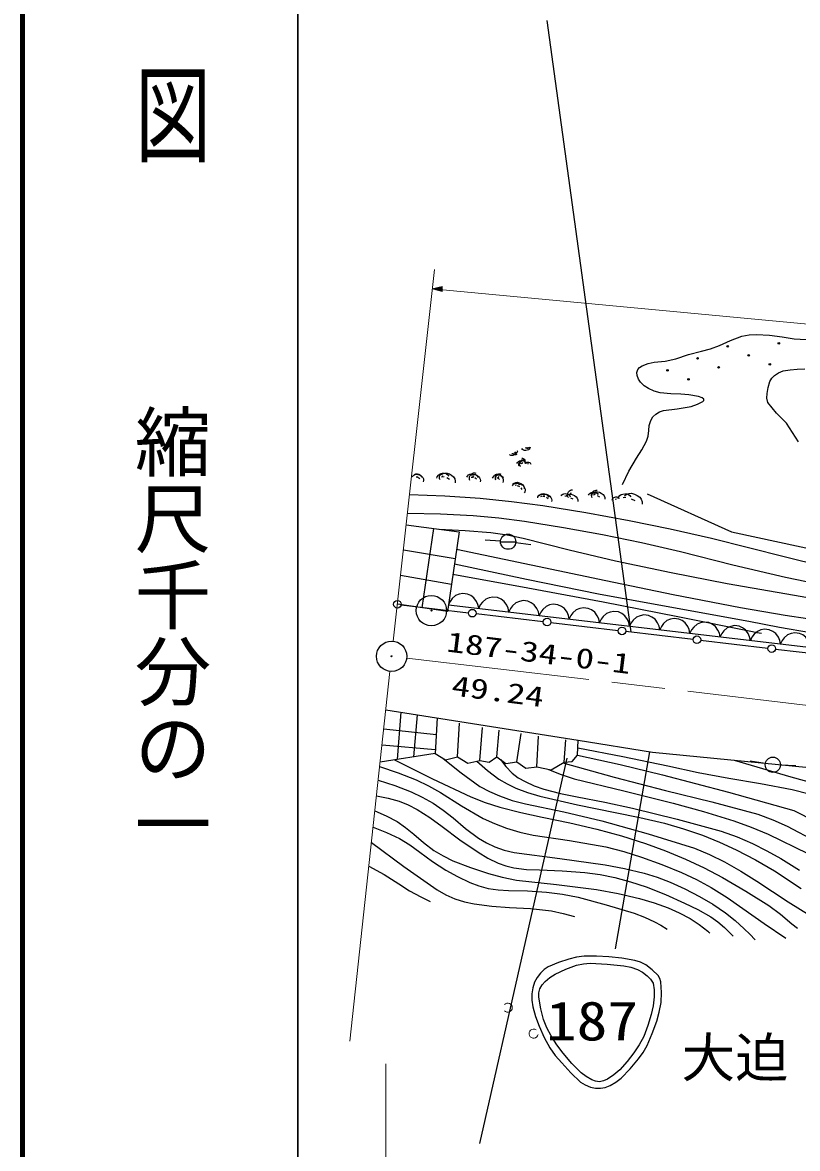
# Model space of a CAD drawing. Units: millimetres, scale not verified. Extents: x 40000 to 680000, y 20000 to 380000.
# Drawn here: x 40000 to 90695, y 242272 to 315931 of the extents above; entities that cross this region are included whole.
import ezdxf
from ezdxf.enums import TextEntityAlignment as Align

# ---------------------------------------------------------------- set-up
doc = ezdxf.new("R2010")
doc.units = ezdxf.units.MM
doc.header["$LTSCALE"] = 1000
doc.linetypes.add('CHAIN', pattern=[18.5, 12, -1.5, 3.5, -1.5])
for name, color, linetype, lineweight in [('M-BGD', 7, 'Continuous', 25), ('M-BGD-HTXT', 7, 'Continuous', 13), ('M-BMK', 2, 'CHAIN', 13), ('M-STR-STRC', 7, 'Continuous', 25), ('M-TTL', 2, 'Continuous', 140), ('M-TTL-BAND', 7, 'Continuous', 25)]:
    doc.layers.add(name, color=color, linetype=linetype, lineweight=lineweight)
doc.layers.add('M-BMK-SRVR', color=7, linetype='Continuous')
doc.layers.add('M-OTRS', color=7, linetype='Continuous')
doc.styles.add('@ＭＳ ゴシック', font='')
doc.styles.add('ＭＳ ゴシック', font='')
doc.styles.get('@ＭＳ ゴシック').set_extended_font_data('@MS Gothic')
doc.styles.get('ＭＳ ゴシック').set_extended_font_data('MS Gothic')

# ---------------------------------------------------------------- blocks, each defined once
blk = doc.blocks.new('BUHIN37')
at = {"color": 7, "linetype": 'Continuous', "lineweight": 25}
blk.add_lwpolyline([(-134, 985), (-351, 880), (-527, 736), (-717, 514), (-806, 281), (-848, 40), (-807, -266), (-701, -487), (-553, -688), (-311, -850), (-103, -937), (134, -985)], dxfattribs=at)
blk = doc.blocks.new('BUHIN59')
at = {"color": 7, "linetype": 'Continuous', "lineweight": 25}
blk.add_circle((0, 0), 249, dxfattribs=at)
blk = doc.blocks.new('BUHIN78')
at = {"color": 7, "linetype": 'Continuous', "lineweight": 25}
blk.add_circle((0, 0), 498, dxfattribs=at)
blk = doc.blocks.new('BUHIN79')
at = {"color": 7, "linetype": 'Continuous', "lineweight": 25}
blk.add_line((125, -482), (-125, 482), dxfattribs=at)
blk.add_circle((0, 0), 498, dxfattribs=at)
blk = doc.blocks.new('BUHIN80')
at = {"color": 6, "linetype": 'Continuous', "lineweight": 25}
for radius in [995, 30]:
    blk.add_circle((0, 0), radius, dxfattribs=at)
blk = doc.blocks.new('BUHIN80_1')
at = {"color": 6, "linetype": 'Continuous', "lineweight": 25}
for radius in [995, 30]:
    blk.add_circle((0, 0), radius, dxfattribs=at)

msp = doc.modelspace()

# ---------------------------------------------------------------- linework, layer by layer
at = {"layer": 'M-BGD'}
for p, q in [((58000, 205000), (58000, 370000)), ((58000, 205000), (58000, 370000)), ((72888, 288100), (72996, 288119)), ((73029, 288104), (73058, 288121)), ((72014, 287728), (72094, 287757)), ((72190, 287803), (72249, 287846)), ((72201, 287720), (72243, 287708)), ((72767, 287258), (72735, 287316)), ((72708, 287086), (72584, 287087)), ((72643, 287108), (72626, 287035)), ((72728, 287155), (72648, 287071)), ((73099, 287063), (73026, 287071)), ((65861, 286191), (65741, 286195)), ((65981, 286071), (65867, 286168)), ((67574, 286206), (67416, 286180)), ((67483, 286277), (67426, 286194)), ((67934, 286026), (67750, 286135)), ((69504, 286170), (69355, 286175)), ((69502, 286265), (69423, 286169)), ((69708, 286054), (69594, 286141)), ((71165, 286131), (71025, 286126)), ((71166, 286230), (71100, 286151)), ((71206, 286044), (71101, 286149)), ((72321, 285662), (72233, 285648)), ((72529, 285546), (72380, 285612)), ((72683, 285387), (72617, 285496)), ((75878, 285159), (75825, 285058)), ((77470, 285136), (77404, 285039)), ((80856, 285094), (86371, 282616)), ((73968, 284938), (73880, 284907)), ((74157, 284912), (74034, 284930)), ((74383, 284773), (74273, 284856)), ((75590, 284922), (75472, 284935)), ((76020, 284747), (75871, 284822)), ((77403, 285029), (77280, 285020)), ((77767, 284890), (77605, 284964)), ((78854, 284759), (78762, 284737)), ((79461, 284854), (79295, 284832)), ((80072, 284635), (79840, 284744)), ((65098, 283079), (68564, 282614)), ((66893, 282838), (66120, 277642)), ((68564, 282614), (67801, 277400)), ((86371, 282616), (94302, 280900)), ((64917, 281439), (68309, 280869)), ((71265, 281999), (70267, 282064)), ((72261, 281905), (73253, 281784)), ((64733, 279772), (68064, 279196)), ((67801, 277400), (64523, 277872)), ((64771, 277842), (69172, 277322)), ((67867, 277846), (156724, 267334)), ((69668, 277263), (74069, 276742)), ((74566, 276683), (78967, 276163)), ((79464, 276104), (83865, 275583)), ((84361, 275525), (88762, 275004)), ((89259, 274945), (93660, 274425)), ((63766, 270969), (76346, 268986)), ((64748, 270815), (64511, 267720)), ((65806, 270648), (65584, 267886)), ((67135, 270438), (66983, 268104)), ((63632, 269730), (67064, 269352)), ((68447, 267883), (68587, 270088)), ((69911, 267662), (70091, 269808)), ((71033, 267883), (71174, 269647)), ((72337, 267562), (72617, 269427)), ((73640, 267241), (73760, 269246)), ((75424, 267542), (75544, 269006)), ((76306, 268003), (76346, 268986)), ((76346, 268986), (81207, 268192)), ((63518, 268689), (67000, 268363)), ((81207, 268192), (120632, 264324)), ((66983, 268104), (63394, 267547)), ((66983, 268104), (67671, 267701)), ((67671, 267701), (68447, 267883)), ((68447, 267883), (69135, 267480)), ((69135, 267480), (69911, 267662)), ((69911, 267662), (70516, 267548)), ((70516, 267548), (71033, 267883)), ((71033, 267883), (71621, 267462)), ((71621, 267462), (72337, 267562)), ((72337, 267562), (72924, 267141)), ((74592, 267035), (75424, 267542)), ((75424, 267542), (75957, 267596)), ((75957, 267596), (76306, 268003)), ((88591, 267451), (87603, 267605)), ((72924, 267141), (73640, 267241)), ((73640, 267241), (74592, 267035)), ((89584, 267359), (90584, 267329))]:
    msp.add_line(p, q, dxfattribs=at)
for points in [[(79241, 285713), (79671, 286575), (80161, 287421), (80518, 287969), (80815, 288537), (80922, 288875), (80970, 289231), (81003, 289571), (81096, 289905), (81234, 290128), (81422, 290315), (81660, 290459), (81923, 290548), (82825, 290652), (83744, 290820), (84162, 290959), (84499, 291129), (84574, 291205), (84579, 291282), (84457, 291375), (84221, 291458), (83597, 291577), (83061, 291622), (82414, 291637), (81716, 291716), (81320, 291825), (80944, 291993), (80661, 292174), (80422, 292399), (80290, 292605), (80208, 292846), (80194, 293042), (80241, 293228), (80354, 293369), (80526, 293479), (80928, 293624), (81328, 293705), (82029, 293787), (82727, 293929), (83556, 294212), (84412, 294439), (85010, 294589), (85590, 294797), (86308, 295131), (87050, 295409), (87527, 295496), (88017, 295525), (88859, 295475), (89687, 295366), (90469, 295249), (91255, 295193)], [(90767, 288510), (89968, 289716), (89330, 290379), (88747, 291074), (88701, 291351), (88713, 291661), (88772, 292065), (88890, 292448), (89019, 292663), (89200, 292845), (89463, 293014), (89767, 293136), (90213, 293221), (90669, 293246), (91181, 293280)], [(73211, 288158), (73193, 288095), (73144, 288029), (73090, 287984), (73013, 287956), (72932, 287941), (72845, 287940), (72774, 287964), (72713, 288009), (72673, 288061)], [(73116, 288154), (73117, 288134), (73110, 288110), (73099, 288091), (73080, 288075), (73058, 288063), (73033, 288053), (73010, 288053), (72988, 288060), (72971, 288071)], [(72254, 287815), (72249, 287764), (72220, 287707), (72184, 287665), (72129, 287634), (72069, 287612), (72002, 287599), (71945, 287609), (71892, 287635), (71855, 287670)], [(72367, 287932), (72375, 287889), (72364, 287835), (72345, 287791), (72306, 287752), (72262, 287720), (72210, 287694), (72160, 287689), (72110, 287698), (72071, 287718)], [(72325, 287683), (72308, 287664), (72279, 287650), (72252, 287643), (72219, 287647), (72188, 287657), (72157, 287672), (72137, 287693), (72123, 287720), (72119, 287745)], [(72336, 287090), (72369, 287156), (72438, 287219), (72508, 287259), (72600, 287273), (72693, 287272), (72791, 287256), (72865, 287213), (72923, 287150), (72956, 287083)], [(72488, 286903), (72464, 286968), (72465, 287055), (72482, 287128), (72531, 287200), (72591, 287263), (72664, 287320), (72741, 287343), (72821, 287343), (72888, 287323)], [(72672, 287432), (72711, 287433), (72758, 287418), (72795, 287396), (72826, 287357), (72849, 287313), (72867, 287264), (72867, 287218), (72853, 287175), (72830, 287142)], [(72593, 286889), (72558, 286917), (72530, 286966), (72516, 287012), (72519, 287068), (72531, 287123), (72553, 287178), (72588, 287216), (72632, 287243), (72676, 287254)], [(72880, 287088), (72904, 287125), (72948, 287158), (72992, 287177), (73047, 287180), (73102, 287174), (73158, 287158), (73199, 287129), (73230, 287088), (73245, 287047)], [(65502, 286203), (65535, 286266), (65603, 286325), (65671, 286362), (65760, 286374), (65850, 286371), (65944, 286353), (66014, 286310), (66069, 286249), (66100, 286183)], [(65640, 286360), (65721, 286396), (65833, 286402), (65929, 286385), (66025, 286328), (66110, 286255), (66188, 286165), (66223, 286069), (66229, 285967), (66209, 285879)], [(67101, 286127), (67128, 286219), (67202, 286314), (67282, 286380), (67395, 286419), (67513, 286439), (67640, 286440), (67744, 286403), (67832, 286336), (67889, 286259)], [(67312, 286028), (67282, 286080), (67271, 286155), (67276, 286220), (67308, 286289), (67350, 286351), (67406, 286410), (67468, 286440), (67536, 286451), (67597, 286444)], [(67382, 286354), (67489, 286424), (67647, 286458), (67786, 286457), (67935, 286399), (68073, 286317), (68204, 286207), (68277, 286080), (68310, 285936), (68302, 285807)], [(69057, 286183), (69099, 286262), (69183, 286336), (69268, 286382), (69378, 286397), (69490, 286394), (69607, 286372), (69694, 286319), (69763, 286243), (69801, 286161)], [(69266, 285976), (69235, 286044), (69229, 286137), (69242, 286217), (69288, 286298), (69347, 286370), (69421, 286436), (69501, 286468), (69586, 286474), (69660, 286458)], [(69366, 286317), (69443, 286355), (69551, 286365), (69643, 286353), (69738, 286302), (69823, 286237), (69902, 286154), (69941, 286063), (69951, 285964), (69935, 285879)], [(70744, 286118), (70779, 286194), (70854, 286268), (70931, 286316), (71034, 286337), (71139, 286340), (71250, 286326), (71335, 286282), (71404, 286214), (71445, 286140)], [(70891, 286359), (70975, 286388), (71087, 286384), (71180, 286359), (71271, 286294), (71350, 286216), (71419, 286120), (71447, 286021), (71444, 285919), (71417, 285833)], [(70969, 285993), (70944, 286049), (70939, 286126), (70951, 286192), (70989, 286258), (71039, 286317), (71100, 286371), (71166, 286396), (71237, 286401), (71297, 286387)], [(72082, 285743), (72156, 285806), (72272, 285846), (72377, 285858), (72495, 285828), (72607, 285779), (72716, 285708), (72783, 285619), (72821, 285513), (72826, 285415)], [(72058, 285622), (72074, 285673), (72116, 285725), (72160, 285761), (72223, 285781), (72289, 285791), (72360, 285790), (72417, 285769), (72465, 285731), (72496, 285688)], [(72486, 285715), (72562, 285722), (72654, 285695), (72727, 285655), (72789, 285583), (72838, 285500), (72876, 285406), (72879, 285318), (72855, 285233), (72814, 285168)], [(73705, 284846), (73712, 284901), (73744, 284963), (73783, 285009), (73844, 285042), (73910, 285065), (73983, 285078), (74045, 285067), (74102, 285038), (74143, 284999)], [(73789, 284965), (73831, 285026), (73907, 285079), (73982, 285109), (74074, 285112), (74166, 285098), (74261, 285069), (74328, 285017), (74378, 284948), (74402, 284877)], [(74054, 285022), (74128, 285059), (74231, 285070), (74319, 285059), (74410, 285011), (74492, 284948), (74568, 284869), (74606, 284782), (74616, 284688), (74602, 284606)], [(75235, 284962), (75273, 285022), (75345, 285075), (75416, 285106), (75505, 285111), (75593, 285101), (75685, 285076), (75751, 285029), (75801, 284963), (75826, 284896)], [(75574, 284971), (75653, 285031), (75773, 285066), (75881, 285073), (76000, 285037), (76111, 284981), (76219, 284904), (76284, 284809), (76317, 284699), (76318, 284598)], [(75720, 284857), (75680, 284911), (75657, 284994), (75654, 285067), (75680, 285148), (75720, 285224), (75774, 285296), (75839, 285339), (75914, 285361), (75983, 285360)], [(77035, 285003), (77063, 285071), (77126, 285139), (77192, 285183), (77281, 285205), (77373, 285212), (77471, 285203), (77547, 285167), (77610, 285110), (77648, 285047)], [(77273, 284847), (77238, 284907), (77225, 284994), (77231, 285070), (77267, 285149), (77317, 285221), (77380, 285289), (77452, 285324), (77532, 285337), (77601, 285328)], [(77282, 285113), (77364, 285181), (77491, 285223), (77607, 285234), (77735, 285199), (77857, 285143), (77975, 285064), (78047, 284965), (78087, 284849), (78091, 284741)], [(78962, 284788), (78994, 284884), (79074, 284981), (79161, 285047), (79281, 285084), (79406, 285101), (79539, 285097), (79646, 285054), (79736, 284981), (79794, 284898)], [(79376, 284963), (79496, 285059), (79680, 285118), (79846, 285132), (80031, 285080), (80205, 284998), (80374, 284883), (80476, 284739), (80531, 284571), (80536, 284416)], [(65317, 285059), (67635, 284965), (69948, 284811), (71985, 284599), (74027, 284326), (76851, 283874), (79674, 283362), (82377, 282814), (85067, 282207), (89905, 280987), (94752, 279771), (97803, 279085), (100867, 278457), (103771, 277905), (106686, 277412), (111629, 276785), (116591, 276161), (117972, 276007), (119367, 275911), (121523, 275885)], [(78578, 284693), (78591, 284748), (78630, 284807), (78675, 284849), (78740, 284877), (78809, 284893), (78884, 284899), (78946, 284881), (79001, 284846), (79038, 284802)], [(65182, 283837), (67332, 283793), (69477, 283690), (71157, 283534), (72842, 283318), (75389, 282906), (77937, 282433), (80494, 281909), (83038, 281326), (86467, 280462), (89921, 279655), (93294, 278940), (96668, 278163), (98988, 277577), (101327, 277048), (102573, 276825), (103829, 276662), (106188, 276459), (108541, 276196), (112171, 275605), (115819, 275073), (117496, 274901), (119189, 274787), (121714, 274716)], [(67254, 282789), (68946, 282707), (70638, 282564), (71693, 282417), (72749, 282208), (75759, 281432), (78792, 280712), (82436, 279943), (86091, 279232), (91005, 278372), (95920, 277466), (99298, 276781), (102696, 276153), (107624, 275424), (112564, 274698), (114368, 274451), (116177, 274265), (117731, 274186), (119298, 274167), (122027, 274173)], [(68397, 281475), (73276, 280446), (78165, 279420), (82560, 278513), (86965, 277664), (89880, 277170), (92815, 276734), (96732, 276182), (100653, 275568), (104108, 274943), (107579, 274375), (109164, 274182), (110755, 274048), (113566, 273863), (116372, 273618), (118531, 273427), (120693, 273296)], [(68257, 280513), (72960, 279511), (77684, 278567), (82587, 277662), (87505, 276765), (89518, 276367), (91549, 276026), (94308, 275803), (97059, 275519), (99340, 274932), (101638, 274404), (101844, 274362), (102049, 274321)], [(68158, 279836), (73063, 278941), (77976, 278042), (82862, 277075), (87757, 276087), (88041, 276032), (88336, 275974)], [(76326, 268478), (79281, 267916), (82224, 267295), (84205, 266865), (86201, 266493), (88286, 266149), (90356, 265747), (91458, 265467), (92554, 265127), (93692, 264753), (94854, 264434), (95716, 264271), (96596, 264166), (97849, 264096), (99115, 264086), (100587, 264085), (102072, 264023), (102937, 263931), (103801, 263778), (104713, 263536), (105622, 263233), (105988, 263100), (106364, 262961)], [(64340, 267693), (66814, 266458), (69332, 265268), (70270, 264902), (71227, 264594), (72598, 264247), (73988, 263956), (75793, 263586), (77580, 263158), (79176, 262715), (80756, 262215), (82070, 261736), (83363, 261201), (84595, 260627), (85800, 259999), (87325, 259107), (88821, 258161), (89590, 257598), (90335, 256979), (90702, 256695)], [(67521, 267788), (68705, 266844), (69925, 265947), (70543, 265617), (71197, 265336), (72039, 265047), (72908, 264813), (75419, 264291), (77905, 263712), (80938, 262845), (83952, 261921), (84943, 261499), (85912, 261020), (86987, 260416), (88040, 259755), (90076, 258418), (92163, 257120)], [(69710, 267615), (70420, 267004), (71169, 266439), (71702, 266116), (72273, 265842), (73038, 265554), (73831, 265320), (76307, 264759), (78770, 264261), (80387, 263934), (81990, 263549), (83247, 263184), (84488, 262760), (85595, 262317), (86688, 261815), (87953, 261145), (89182, 260427), (90939, 259289)], [(71260, 267721), (71626, 267255), (72032, 266835), (72433, 266529), (72871, 266271), (73472, 266001), (74111, 265780), (75192, 265494), (76278, 265269), (78090, 264933), (79907, 264535), (82814, 263810), (85706, 263026), (86739, 262651), (87751, 262219), (88693, 261753), (89609, 261233), (90833, 260472)], [(75346, 267494), (78698, 266568), (82060, 265701), (85088, 264951), (88103, 264141), (89072, 263779), (90020, 263360), (91909, 262358)], [(76306, 268003), (79100, 267388), (81876, 266715), (86174, 265577), (90458, 264379), (91870, 263660)], [(86558, 267667), (90259, 266592), (93993, 265569), (94942, 265387), (95903, 265263), (97511, 265156), (99118, 265109), (101022, 265057), (102935, 264945), (104618, 264814), (106302, 264744), (107668, 264780), (109031, 264875), (110669, 265016), (112311, 265140)], [(63363, 267263), (64570, 266853), (65758, 266385), (66554, 265998), (67333, 265552), (68713, 264684), (70124, 263869), (70877, 263521), (71663, 263224), (72527, 262967), (73413, 262766), (75792, 262419), (78163, 262011), (79331, 261703), (80495, 261334), (81814, 260859), (83112, 260328), (84097, 259862), (85053, 259343), (86099, 258684), (87114, 257973), (88509, 256985), (89933, 256041)], [(74417, 267073), (75241, 266731), (76090, 266443), (79333, 265679), (82568, 264854), (84548, 264312), (86521, 263710), (87658, 263300), (88772, 262834), (91382, 261572)], [(63266, 266369), (64358, 266016), (65429, 265607), (66152, 265262), (66856, 264860), (67527, 264403), (68162, 263898), (68973, 263213), (69818, 262580), (70342, 262269), (70896, 262010), (71517, 261793), (72163, 261631), (75148, 261253), (78111, 260818), (79389, 260581), (80664, 260282), (81523, 260019), (82361, 259699), (83334, 259255), (84283, 258756), (85147, 258249), (85985, 257686), (86621, 257189), (87218, 256646), (87572, 256292), (87928, 255926)], [(63155, 265346), (63913, 265200), (64649, 264996), (65235, 264755), (65809, 264454), (66640, 263922), (67451, 263329), (68611, 262463), (69803, 261647), (70438, 261265), (71111, 260931), (71616, 260754), (72147, 260631), (72971, 260533), (73809, 260493), (75306, 260436), (76793, 260319), (77778, 260185), (78757, 259992), (79781, 259720), (80787, 259390), (82053, 258882), (83302, 258318), (84183, 257898), (85032, 257428), (85493, 257101), (85918, 256726), (86201, 256442), (86478, 256151)], [(63048, 264357), (63796, 264034), (64511, 263660), (65064, 263275), (65591, 262832), (66224, 262280), (66900, 261771), (67507, 261411), (68155, 261099), (69299, 260655), (70473, 260265), (71380, 260012), (72307, 259817), (74921, 259549), (77538, 259220), (78955, 258951), (80370, 258621), (81311, 258346), (82233, 258014), (82965, 257692), (83680, 257311), (84272, 256923), (84839, 256480), (84901, 256429), (84971, 256372)], [(62932, 263292), (63808, 262947), (64654, 262550), (65333, 262136), (65991, 261664), (66822, 261049), (67691, 260481), (68460, 260057), (69267, 259681), (69855, 259456), (70468, 259287), (71124, 259188), (71800, 259148), (73042, 259129), (74283, 259049), (75323, 258909), (76350, 258710), (78189, 258216), (80020, 257662), (80692, 257411), (81338, 257105), (81756, 256875), (82177, 256629)], [(62823, 262296), (64946, 260720), (67118, 259184), (67685, 258870), (68276, 258611), (68903, 258414), (69549, 258275), (70697, 258130), (71854, 258046), (73227, 257961), (74598, 257817), (75357, 257653), (76113, 257438)], [(62654, 260739), (63653, 260188), (64620, 259586), (65325, 259130), (66066, 258724), (66361, 258579), (66658, 258438)]]:
    msp.add_lwpolyline(points, dxfattribs=at)
for centre in [(86129, 294749), (89477, 294946), (84159, 293961), (87508, 294158), (82190, 293174), (85538, 293371), (88886, 293568), (83568, 292583)]:
    msp.add_circle(centre, 49.7, dxfattribs=at)
at = {"layer": 'M-BGD-HTXT'}
for p, q in [((66941, 299763), (64257, 275465)), ((66802, 298505), (159335, 289792)), ((64039, 273477), (61410, 249294)), ((63766, 247799), (63766, 233533))]:
    msp.add_line(p, q, dxfattribs=at)
for points in [[(66802, 298505), (67450, 298335), (67454, 298660)], [(66935, 298503), (67413, 298612), (67410, 298384)], [(67000, 298503), (67388, 298587), (67386, 298409)], [(67067, 298502), (67364, 298563), (67362, 298433)], [(67132, 298501), (67339, 298539), (67338, 298458)]]:
    msp.add_lwpolyline(points, close=True, dxfattribs=at)
for points in [[(66869, 298504), (67438, 298636), (67434, 298359), (66870, 298504)], [(67314, 298499), (67199, 298500), (67314, 298515), (67314, 298483), (67199, 298500)]]:
    msp.add_lwpolyline(points, dxfattribs=at)
for centre, start, end in [((71738, 251483), 223.0329, 136.9671), ((73435, 249786), 57.40273, 350.38801)]:
    msp.add_arc(centre, 298, start, end, dxfattribs=at)
at = {"layer": 'M-BMK'}
msp.add_line((65140, 274354), (156189, 263594), dxfattribs=at)
at = {"layer": 'M-STR-STRC'}
for p, q in [((79823, 276062), (74328, 316058)), ((81025, 268222), (78769, 255336)), ((75613, 267800), (69893, 242598))]:
    msp.add_line(p, q, dxfattribs=at)
msp.add_lwpolyline([(77801, 246210), (78125, 246271), (78446, 246395), (78819, 246613), (79155, 246880), (79748, 247487), (80299, 248138), (80601, 248554), (80858, 249012), (81199, 249787), (81489, 250599), (81657, 251195), (81768, 251813), (81792, 252483), (81755, 253181), (81700, 253389), (81587, 253581), (81191, 253962), (80766, 254287), (80423, 254461), (80053, 254579), (79210, 254727), (78359, 254815), (77556, 254863), (76747, 254850), (76244, 254786), (75746, 254661), (75058, 254440), (74393, 254162), (74118, 253983), (73874, 253750), (73660, 253461), (73498, 253143), (73385, 252785), (73327, 252399), (73325, 251970), (73383, 251534), (73565, 250900), (73807, 250274), (74122, 249543), (74487, 248849), (74854, 248348), (75271, 247881), (75863, 247226), (76496, 246618), (76811, 246427), (77163, 246286), (77481, 246218)], close=True, dxfattribs=at)
msp.add_lwpolyline([(77737, 246639), (77488, 246665), (77232, 246754), (76863, 246970), (76534, 247231), (75939, 247839), (75376, 248503), (74955, 249046), (74575, 249636), (74298, 250157), (74072, 250711), (73898, 251418), (73776, 252176), (73780, 252454), (73845, 252718), (73983, 252969), (74183, 253202), (74498, 253465), (74848, 253678), (75537, 254001), (76244, 254266), (76687, 254357), (77141, 254389), (78238, 254332), (79340, 254213), (79788, 254124), (80233, 253972), (80562, 253802), (80865, 253577), (81086, 253348), (81253, 253090), (81315, 252650), (81318, 252202), (81249, 251610), (81120, 251029), (80909, 250311), (80638, 249604), (80347, 249050), (79999, 248519), (79558, 247955), (79068, 247425), (78690, 247096), (78261, 246804), (78013, 246693), (77747, 246639)], dxfattribs=at)
at = {"layer": 'M-TTL'}
msp.add_line((40000, 380000), (40000, 20000), dxfattribs=at)
at = {"layer": 'M-TTL-BAND'}
msp.add_line((58000, 370000), (58000, 20000), dxfattribs=at)

# ---------------------------------------------------------------- block references
at = {"layer": 'M-BGD', "rotation": 255.48932}
for name, p in [('BUHIN79', (71764, 281966)), ('BUHIN37', (68854, 277729)), ('BUHIN37', (70829, 277495)), ('BUHIN59', (64523, 277872)), ('BUHIN37', (72803, 277262)), ('BUHIN37', (74778, 277028)), ('BUHIN37', (76752, 276794)), ('BUHIN59', (69420, 277292)), ('BUHIN59', (74318, 276713)), ('BUHIN37', (78727, 276561)), ('BUHIN37', (80702, 276327)), ('BUHIN37', (82676, 276094)), ('BUHIN59', (79215, 276133)), ('BUHIN37', (84651, 275860)), ('BUHIN37', (86625, 275626)), ('BUHIN37', (88600, 275393)), ('BUHIN37', (90575, 275159)), ('BUHIN59', (84113, 275554)), ('BUHIN59', (89010, 274975)), ('BUHIN78', (89085, 267374))]:
    msp.add_blockref(name, p, dxfattribs=at)
at = {"layer": 'M-BMK-SRVR', "rotation": 255.48932}
msp.add_blockref('BUHIN80_1', (66747, 277457), dxfattribs=at)
at = {"layer": 'M-OTRS', "rotation": 255.48932}
msp.add_blockref('BUHIN80', (64147, 274471), dxfattribs=at)

# ---------------------------------------------------------------- texts
at = {"layer": 'M-BGD-HTXT', "style": 'ＭＳ ゴシック', "width": 1.35}
for s, rotation, p in [('187-34-0-1', 353, (67637, 274395)), ('49.24', 352.6, (67955, 271531))]:
    msp.add_text(s, height=1320, rotation=rotation, dxfattribs=at).set_placement(p, align=Align.BOTTOM_LEFT)
at = {"layer": 'M-BGD-HTXT', "style": 'ＭＳ ゴシック'}
msp.add_text('大迫', height=2566, dxfattribs=at).set_placement((83111, 246170), align=Align.BOTTOM_LEFT)
at = {"layer": 'M-STR-STRC', "style": 'ＭＳ ゴシック', "width": 1.15}
msp.add_text('187', height=2566, dxfattribs=at).set_placement((74243, 248569), align=Align.BOTTOM_LEFT)
at = {"layer": 'M-TTL-BAND', "style": '@ＭＳ ゴシック', "width": 1.4}
msp.add_text('平  面  図', height=3666, rotation=270, dxfattribs=at).set_placement((49777, 306475), align=Align.MIDDLE_RIGHT)
at = {"layer": 'M-TTL-BAND', "style": '@ＭＳ ゴシック'}
msp.add_text('縮尺千分の一', height=3666, rotation=270, dxfattribs=at).set_placement((49777, 261030), align=Align.MIDDLE_RIGHT)

doc.saveas('drawing.dxf')
